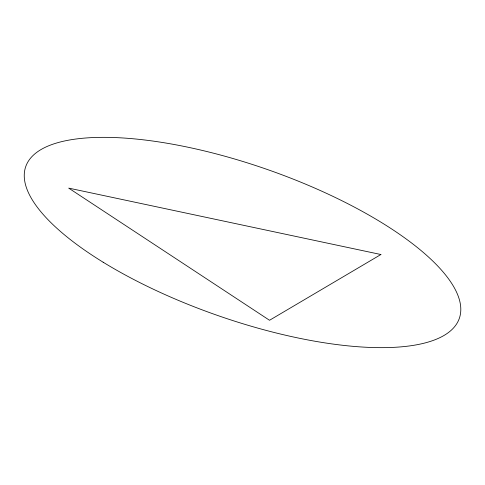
<?xml version="1.0" encoding="UTF-8"?>
<svg xmlns="http://www.w3.org/2000/svg" width="485" height="485" viewBox="0 0 485 485"><rect width="100%" height="100%" fill="white"/><g stroke="black" fill="none" stroke-linecap="round" stroke-linejoin="round"><path stroke-width="0.73" d="M380.901 254.522L269.533 320.276L68.682 188.113L380.901 254.522M103.166 262.227A229.69 77.097 19.3 0 0 457.695 322.088A229.69 77.097 19.3 0 0 166.713 143.184A229.69 77.097 19.3 0 0 103.166 262.227"/></g></svg>
